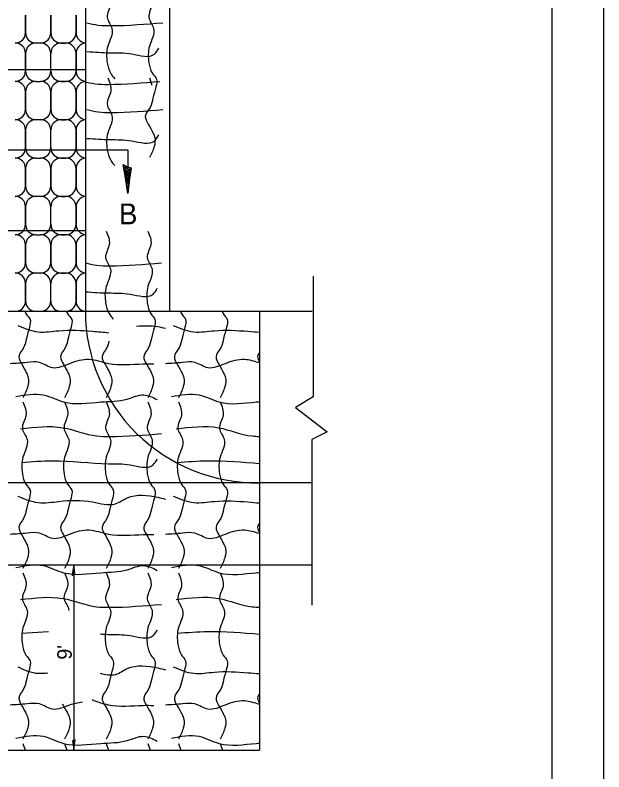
# Model space of a CAD drawing. Extents: x -0.02 to 2.83, y -0.09 to 1.83.
# Drawn here: x 2.362 to 2.833, y 0.628 to 1.234 of the extents above; entities that cross this region are included whole.
import ezdxf

# ---------------------------------------------------------------- set-up
doc = ezdxf.new("R2010")
doc.units = 0
for name, color, linetype in [('RD_Pr_Roadway_Dimensions', 7, 'Continuous'), ('SH_General_Details', 7, 'Continuous'), ('SH_Printer_Plotting_Border', 7, 'Continuous')]:
    doc.layers.add(name, color=color, linetype=linetype)

msp = doc.modelspace()

# ---------------------------------------------------------------- linework, layer by layer
at = {"layer": 'RD_Pr_Roadway_Dimensions'}
msp.add_line((2.40889, 0.79406), (2.40889, 0.64583), dxfattribs=at)
for points in [[(2.40878, 0.7864), (2.40992, 0.78666), (2.40943, 0.7899), (2.40889, 0.79406), (2.40828, 0.78961), (2.4076, 0.78572), (2.40878, 0.7864), (2.40954, 0.78675), (2.40889, 0.79126), (2.40802, 0.78633), (2.40899, 0.78705), (2.40886, 0.78913), (2.40856, 0.78713)], [(2.40901, 0.65348), (2.40786, 0.65322), (2.40836, 0.64999), (2.40889, 0.64583), (2.4095, 0.65027), (2.41019, 0.65416), (2.40901, 0.65348), (2.40825, 0.65314), (2.4089, 0.64862), (2.40977, 0.65356), (2.4088, 0.65283), (2.40893, 0.65076), (2.40923, 0.65275)]]:
    msp.add_lwpolyline(points, dxfattribs=at)
at = {"layer": 'SH_General_Details'}
for p, q in [((2.83333, 0), (2.83333, 1.83333)), ((2.48548, 1.5314), (2.48548, 0.9972)), ((2.41824, 1.25522), (2.41824, 0.9972)), ((2.37035, 1.23414), (2.37035, 1.22012)), ((2.37035, 1.22012), (2.37035, 1.23414)), ((2.39057, 1.23414), (2.39057, 1.22012)), ((2.39057, 1.22012), (2.39057, 1.23414)), ((2.41079, 1.23414), (2.41079, 1.22012)), ((2.41079, 1.22012), (2.41079, 1.23414)), ((2.38224, 1.21179), (2.37869, 1.21179)), ((2.38224, 1.21179), (2.37869, 1.21179)), ((2.3989, 1.21179), (2.40245, 1.21179)), ((2.40245, 1.21179), (2.3989, 1.21179)), ((2.37035, 1.18944), (2.37035, 1.20345)), ((2.37035, 1.20345), (2.37035, 1.18944)), ((2.37035, 1.20345), (2.37035, 1.18944)), ((2.39057, 1.18944), (2.39057, 1.20345)), ((2.39057, 1.18944), (2.39057, 1.20345)), ((2.39057, 1.18944), (2.39057, 1.20345)), ((2.41079, 1.18944), (2.41079, 1.20345)), ((2.41079, 1.20345), (2.41079, 1.18944)), ((2.41079, 1.20345), (2.41079, 1.18944)), ((2.24329, 1.19072), (2.41824, 1.19072)), ((2.37869, 1.1811), (2.38224, 1.1811)), ((2.37869, 1.1811), (2.38224, 1.1811)), ((2.3989, 1.1811), (2.40245, 1.1811)), ((2.3989, 1.1811), (2.40245, 1.1811)), ((2.40245, 1.1811), (2.3989, 1.1811)), ((2.46955, 1.1839), (2.4714, 1.17815)), ((2.37035, 1.17277), (2.37035, 1.15875)), ((2.37035, 1.15875), (2.37035, 1.17277)), ((2.39057, 1.17277), (2.39057, 1.15875)), ((2.39057, 1.15875), (2.39057, 1.17277)), ((2.41079, 1.17277), (2.41079, 1.15875)), ((2.41079, 1.15875), (2.41079, 1.17277)), ((2.38224, 1.15042), (2.37869, 1.15042)), ((2.38224, 1.15042), (2.37869, 1.15042)), ((2.3989, 1.15042), (2.40245, 1.15042)), ((2.40245, 1.15042), (2.3989, 1.15042)), ((2.37035, 1.12807), (2.37035, 1.14209)), ((2.37035, 1.14209), (2.37035, 1.12807)), ((2.37035, 1.14209), (2.37035, 1.12807)), ((2.39057, 1.12807), (2.39057, 1.14209)), ((2.39057, 1.12807), (2.39057, 1.14209)), ((2.39057, 1.12807), (2.39057, 1.14209)), ((2.41079, 1.12807), (2.41079, 1.14209)), ((2.41079, 1.14209), (2.41079, 1.12807)), ((2.41079, 1.14209), (2.41079, 1.12807)), ((1.86001, 1.12621), (2.45216, 1.12621)), ((2.45216, 1.12621), (2.45216, 1.09141)), ((2.37869, 1.11974), (2.38224, 1.11974)), ((2.37869, 1.11974), (2.38224, 1.11974)), ((2.3989, 1.11974), (2.40245, 1.11974)), ((2.3989, 1.11974), (2.40245, 1.11974)), ((2.40245, 1.11974), (2.3989, 1.11974)), ((2.37035, 1.1114), (2.37035, 1.09739)), ((2.37035, 1.09739), (2.37035, 1.1114)), ((2.39057, 1.1114), (2.39057, 1.09739)), ((2.39057, 1.09739), (2.39057, 1.1114)), ((2.41079, 1.1114), (2.41079, 1.09739)), ((2.41079, 1.09739), (2.41079, 1.1114)), ((2.38224, 1.08905), (2.37869, 1.08905)), ((2.38224, 1.08905), (2.37869, 1.08905)), ((2.3989, 1.08905), (2.40245, 1.08905)), ((2.40245, 1.08905), (2.3989, 1.08905)), ((2.37035, 1.0667), (2.37035, 1.08072)), ((2.37035, 1.08072), (2.37035, 1.0667)), ((2.37035, 1.08072), (2.37035, 1.0667)), ((2.39057, 1.0667), (2.39057, 1.08072)), ((2.39057, 1.0667), (2.39057, 1.08072)), ((2.39057, 1.0667), (2.39057, 1.08072)), ((2.41079, 1.0667), (2.41079, 1.08072)), ((2.41079, 1.08072), (2.41079, 1.0667)), ((2.41079, 1.08072), (2.41079, 1.0667)), ((2.24329, 1.06171), (2.41824, 1.06171)), ((2.37869, 1.05837), (2.38224, 1.05837)), ((2.37869, 1.05837), (2.38224, 1.05837)), ((2.3989, 1.05837), (2.40245, 1.05837)), ((2.3989, 1.05837), (2.40245, 1.05837)), ((2.40245, 1.05837), (2.3989, 1.05837)), ((2.37035, 1.05004), (2.37035, 1.03602)), ((2.37035, 1.03602), (2.37035, 1.05004)), ((2.39057, 1.05004), (2.39057, 1.03602)), ((2.39057, 1.03602), (2.39057, 1.05004)), ((2.41079, 1.05004), (2.41079, 1.03602)), ((2.41079, 1.03602), (2.41079, 1.05004)), ((2.38224, 1.02769), (2.37869, 1.02769)), ((2.38224, 1.02769), (2.37869, 1.02769)), ((2.3989, 1.02769), (2.40245, 1.02769)), ((2.40245, 1.02769), (2.3989, 1.02769)), ((2.60066, 1.02531), (2.60066, 0.92872)), ((2.37035, 1.00534), (2.37035, 1.01935)), ((2.37035, 1.01935), (2.37035, 1.00534)), ((2.37035, 1.01935), (2.37035, 1.00534)), ((2.39057, 1.00534), (2.39057, 1.01935)), ((2.39057, 1.00534), (2.39057, 1.01935)), ((2.39057, 1.00534), (2.39057, 1.01935)), ((2.41079, 1.00534), (2.41079, 1.01935)), ((2.41079, 1.01935), (2.41079, 1.00534)), ((2.41079, 1.01935), (2.41079, 1.00534)), ((1.90204, 0.9972), (2.41824, 0.9972)), ((2.41824, 0.9972), (2.59981, 0.9972)), ((2.55766, 0.9972), (2.55766, 0.64583)), ((2.60066, 0.92872), (2.58644, 0.92018)), ((2.58644, 0.92018), (2.61183, 0.90067)), ((2.61183, 0.90067), (2.59965, 0.89457)), ((2.59965, 0.89457), (2.59965, 0.76176)), ((2.59997, 0.85969), (2.27743, 0.85969)), ((1.72005, 0.79406), (2.59955, 0.79406)), ((2.36735, 0.73944), (2.38883, 0.74089)), ((2.3683, 0.65125), (2.37009, 0.64583)), ((2.40163, 0.65125), (2.40342, 0.64583)), ((2.43497, 0.65125), (2.43676, 0.64583)), ((2.4683, 0.65125), (2.47009, 0.64583)), ((2.49279, 0.65125), (2.49458, 0.64583)), ((2.52613, 0.65125), (2.52792, 0.64583)), ((1.76262, 0.64583), (2.55766, 0.64583))]:
    msp.add_line(p, q, dxfattribs=at)
msp.add_lwpolyline([(0.16666, 1.79167), (2.79166, 1.79167), (2.79166, 0.04167), (0.16666, 0.04167)], close=True, dxfattribs=at)
msp.add_lwpolyline([(2.45185, 1.11274), (2.45501, 1.11203), (2.45365, 1.10301), (2.45216, 1.09141), (2.45047, 1.1038), (2.44858, 1.11465), (2.45185, 1.11274), (2.45394, 1.11179), (2.45214, 1.0992), (2.44975, 1.11296), (2.45243, 1.11093), (2.45207, 1.10515), (2.45123, 1.11072)], dxfattribs=at)
for centre, radius, start, end in [((2.36202, 1.22012), 0.00833, 270, 360), ((2.37869, 1.22012), 0.00833, 180, 270), ((2.38224, 1.22012), 0.00833, 270, 360), ((2.3989, 1.22012), 0.00833, 180, 270), ((2.40245, 1.22012), 0.00833, 270, 360), ((2.41912, 1.22012), 0.00833, 180, 263.9498), ((2.36202, 1.20345), 0.00833, 0, 90), ((2.37869, 1.20345), 0.00833, 90, 180), ((2.38224, 1.20345), 0.00833, 0, 90), ((2.3989, 1.20345), 0.00833, 90, 180), ((2.40245, 1.20345), 0.00833, 0, 90), ((2.41912, 1.20345), 0.00833, 96.0502, 180), ((2.36202, 1.18944), 0.00833, 270, 360), ((2.37869, 1.18944), 0.00833, 180, 270), ((2.38224, 1.18944), 0.00833, 270, 360), ((2.3989, 1.18944), 0.00833, 180, 270), ((2.40245, 1.18944), 0.00833, 270, 360), ((2.41912, 1.18944), 0.00833, 180, 263.9498), ((2.36202, 1.17277), 0.00833, 0, 90), ((2.37869, 1.17277), 0.00833, 90, 180), ((2.38224, 1.17277), 0.00833, 0, 90), ((2.3989, 1.17277), 0.00833, 90, 180), ((2.40245, 1.17277), 0.00833, 0, 90), ((2.41912, 1.17277), 0.00833, 96.0502, 180), ((2.36202, 1.15875), 0.00833, 270, 360), ((2.37869, 1.15875), 0.00833, 180, 270), ((2.38224, 1.15875), 0.00833, 270, 360), ((2.3989, 1.15875), 0.00833, 180, 270), ((2.40245, 1.15875), 0.00833, 270, 360), ((2.41912, 1.15875), 0.00833, 180, 263.9498), ((2.36202, 1.14209), 0.00833, 0, 90), ((2.37869, 1.14209), 0.00833, 90, 180), ((2.38224, 1.14209), 0.00833, 0, 90), ((2.3989, 1.14209), 0.00833, 90, 180), ((2.40245, 1.14209), 0.00833, 0, 90), ((2.41912, 1.14209), 0.00833, 96.0502, 180), ((2.36202, 1.12807), 0.00833, 270, 360), ((2.37869, 1.12807), 0.00833, 180, 270), ((2.38224, 1.12807), 0.00833, 270, 360), ((2.3989, 1.12807), 0.00833, 180, 270), ((2.40245, 1.12807), 0.00833, 270, 360), ((2.41912, 1.12807), 0.00833, 180, 263.9498), ((2.36202, 1.1114), 0.00833, 0, 90), ((2.37869, 1.1114), 0.00833, 90, 180), ((2.38224, 1.1114), 0.00833, 0, 90), ((2.3989, 1.1114), 0.00833, 90, 180), ((2.40245, 1.1114), 0.00833, 0, 90), ((2.41912, 1.1114), 0.00833, 96.0502, 180), ((2.36202, 1.09739), 0.00833, 270, 360), ((2.37869, 1.09739), 0.00833, 180, 270), ((2.38224, 1.09739), 0.00833, 270, 360), ((2.3989, 1.09739), 0.00833, 180, 270), ((2.40245, 1.09739), 0.00833, 270, 360), ((2.41912, 1.09739), 0.00833, 180, 263.9498), ((2.36202, 1.08072), 0.00833, 0, 90), ((2.37869, 1.08072), 0.00833, 90, 180), ((2.38224, 1.08072), 0.00833, 0, 90), ((2.3989, 1.08072), 0.00833, 90, 180), ((2.40245, 1.08072), 0.00833, 0, 90), ((2.41912, 1.08072), 0.00833, 96.0502, 180), ((2.36202, 1.0667), 0.00833, 270, 360), ((2.37869, 1.0667), 0.00833, 180, 270), ((2.38224, 1.0667), 0.00833, 270, 360), ((2.3989, 1.0667), 0.00833, 180, 270), ((2.40245, 1.0667), 0.00833, 270, 360), ((2.41912, 1.0667), 0.00833, 180, 263.9498), ((2.36202, 1.05004), 0.00833, 0, 90), ((2.37869, 1.05004), 0.00833, 90, 180), ((2.38224, 1.05004), 0.00833, 0, 90), ((2.3989, 1.05004), 0.00833, 90, 180), ((2.40245, 1.05004), 0.00833, 0, 90), ((2.41912, 1.05004), 0.00833, 96.0502, 180), ((2.36202, 1.03602), 0.00833, 270, 360), ((2.37869, 1.03602), 0.00833, 180, 270), ((2.38224, 1.03602), 0.00833, 270, 360), ((2.3989, 1.03602), 0.00833, 180, 270), ((2.40245, 1.03602), 0.00833, 270, 360), ((2.41912, 1.03602), 0.00833, 180, 263.9498), ((2.36202, 1.01935), 0.00833, 0, 90), ((2.37869, 1.01935), 0.00833, 90, 180), ((2.38224, 1.01935), 0.00833, 0, 90), ((2.3989, 1.01935), 0.00833, 90, 180), ((2.40245, 1.01935), 0.00833, 0, 90), ((2.41912, 1.01935), 0.00833, 96.0502, 180), ((2.36202, 1.00534), 0.00833, 282.57817, 360), ((2.37869, 1.00534), 0.00833, 180, 257.42183), ((2.38224, 1.00534), 0.00833, 282.57817, 360), ((2.3989, 1.00534), 0.00833, 180, 257.42183), ((2.40245, 1.00534), 0.00833, 282.57817, 360), ((2.41912, 1.00534), 0.00833, 180, 257.42183), ((2.55576, 0.99736), 0.13752, 180.06537, 270.79264)]:
    msp.add_arc(centre, radius, start, end, dxfattribs=at)
for points in [[(2.44242, 1.27606), (2.47191, 1.2427), (2.46908, 1.23233), (2.47285, 1.22337), (2.46955, 1.20922), (2.46908, 1.19601), (2.47191, 1.18753), (2.47521, 1.18281), (2.47474, 1.17668), (2.47238, 1.16772), (2.47003, 1.16017), (2.46625, 1.1531), (2.46861, 1.14697), (2.47238, 1.13989), (2.47379, 1.13613), (2.47333, 1.12905), (2.46955, 1.12009)], [(2.42556, 1.26231), (2.43858, 1.2427), (2.43575, 1.23233), (2.43952, 1.22337), (2.43622, 1.20922), (2.43575, 1.19601), (2.43858, 1.18753), (2.44178, 1.18319)], [(2.41949, 1.22804), (2.4285, 1.22619), (2.43887, 1.22572), (2.48037, 1.22808)], [(2.41949, 1.20502), (2.43793, 1.20403), (2.45538, 1.20309), (2.47377, 1.20309), (2.47707, 1.2078)], [(2.41699, 1.18107), (2.426, 1.17922), (2.43637, 1.17875), (2.47787, 1.18111)], [(2.43622, 1.1839), (2.43858, 1.17318), (2.43575, 1.16281), (2.43952, 1.15385), (2.43622, 1.1397), (2.43575, 1.1265), (2.43858, 1.11801), (2.44178, 1.11367)], [(2.41949, 1.15853), (2.4285, 1.15668), (2.43887, 1.1562), (2.48037, 1.15856)], [(2.41949, 1.1355), (2.43793, 1.13452), (2.45538, 1.13357), (2.47377, 1.13357), (2.47707, 1.13828)], [(2.43497, 1.06115), (2.43733, 1.05043), (2.43449, 1.04006), (2.43827, 1.0311), (2.43497, 1.01695), (2.43449, 1.00375), (2.43733, 0.99526), (2.44052, 0.99092)], [(2.4683, 1.06115), (2.47066, 1.05043), (2.46783, 1.04006), (2.4716, 1.0311), (2.4683, 1.01695), (2.46783, 1.00375), (2.47066, 0.99526), (2.47396, 0.99054), (2.47349, 0.98441), (2.47113, 0.97545), (2.46877, 0.96791), (2.465, 0.96083), (2.46735, 0.9547), (2.47113, 0.94763), (2.47254, 0.94386), (2.47207, 0.93678), (2.4683, 0.92782)], [(2.41824, 1.03578), (2.42725, 1.03393), (2.43762, 1.03345), (2.47912, 1.03581)], [(2.41824, 1.01275), (2.43668, 1.01177), (2.45413, 1.01082), (2.47252, 1.01082), (2.47582, 1.01553)], [(2.36981, 0.9972), (2.37066, 0.99526), (2.37396, 0.99054), (2.37349, 0.98441), (2.37113, 0.97545), (2.36877, 0.96791), (2.365, 0.96083), (2.36735, 0.9547), (2.37113, 0.94763), (2.37254, 0.94386), (2.37207, 0.93678), (2.3683, 0.92782)], [(2.40314, 0.9972), (2.40399, 0.99526), (2.40729, 0.99054), (2.40682, 0.98441), (2.40446, 0.97545), (2.40211, 0.96791), (2.39833, 0.96083), (2.40069, 0.9547), (2.40446, 0.94763), (2.40587, 0.94386), (2.40541, 0.93678), (2.40163, 0.92782)], [(2.4943, 0.9972), (2.49515, 0.99526), (2.49845, 0.99054), (2.49798, 0.98441), (2.49562, 0.97545), (2.49327, 0.96791), (2.48949, 0.96083), (2.49185, 0.9547), (2.49562, 0.94763), (2.49703, 0.94386), (2.49657, 0.93678), (2.49279, 0.92782)], [(2.52763, 0.9972), (2.52849, 0.99526), (2.53179, 0.99054), (2.53131, 0.98441), (2.52895, 0.97545), (2.5266, 0.96791), (2.52283, 0.96083), (2.52518, 0.9547), (2.52895, 0.94763), (2.53037, 0.94386), (2.5299, 0.93678), (2.52613, 0.92782)], [(2.36405, 0.98583), (2.38056, 0.98064), (2.39707, 0.98158), (2.42395, 0.98111), (2.43709, 0.97999)], [(2.45913, 0.98531), (2.47629, 0.98489), (2.48242, 0.98347)], [(2.48855, 0.98583), (2.50505, 0.98064), (2.52156, 0.98158), (2.54844, 0.98111), (2.55766, 0.98038)], [(2.43709, 0.97309), (2.43544, 0.96791), (2.43167, 0.96083), (2.43402, 0.9547), (2.43779, 0.94763), (2.43921, 0.94386), (2.43874, 0.93678), (2.43497, 0.92782)], [(2.55766, 0.96427), (2.55616, 0.96083), (2.55766, 0.95637)], [(2.47299, 0.9547), (2.4645, 0.9547), (2.43668, 0.95517), (2.42111, 0.95847), (2.40555, 0.95517), (2.39188, 0.95187), (2.3815, 0.95612), (2.3716, 0.95612), (2.35793, 0.95517)], [(2.55766, 0.95575), (2.54561, 0.95847), (2.53005, 0.95517), (2.51637, 0.95187), (2.50599, 0.95612), (2.49609, 0.95612), (2.48242, 0.95517)], [(2.36264, 0.92877), (2.38481, 0.93018), (2.40084, 0.92452), (2.43055, 0.92452), (2.45177, 0.92688), (2.46497, 0.93018), (2.47582, 0.92641)], [(2.48713, 0.92877), (2.5093, 0.93018), (2.52533, 0.92452), (2.55504, 0.92452), (2.55766, 0.92474)], [(2.3683, 0.92452), (2.37066, 0.9138), (2.36783, 0.90343), (2.3716, 0.89447), (2.3683, 0.88032), (2.36783, 0.86711), (2.37066, 0.85863), (2.37396, 0.85391), (2.37349, 0.84778), (2.37113, 0.83882), (2.36877, 0.83127), (2.365, 0.8242), (2.36735, 0.81807), (2.37113, 0.81099), (2.37254, 0.80723), (2.37207, 0.80015), (2.3683, 0.79119)], [(2.40163, 0.92452), (2.40399, 0.9138), (2.40116, 0.90343), (2.40493, 0.89447), (2.40163, 0.88032), (2.40116, 0.86711), (2.40399, 0.85863), (2.40729, 0.85391), (2.40682, 0.84778), (2.40446, 0.83882), (2.40211, 0.83127), (2.39833, 0.8242), (2.40069, 0.81807), (2.40446, 0.81099), (2.40587, 0.80723), (2.40541, 0.80015), (2.40163, 0.79119)], [(2.43497, 0.92452), (2.43733, 0.9138), (2.43449, 0.90343), (2.43827, 0.89447), (2.43497, 0.88032), (2.43449, 0.86711), (2.43733, 0.85863), (2.44063, 0.85391), (2.44015, 0.84778), (2.43779, 0.83882), (2.43544, 0.83127), (2.43167, 0.8242), (2.43402, 0.81807), (2.43779, 0.81099), (2.43921, 0.80723), (2.43874, 0.80015), (2.43497, 0.79119)], [(2.4683, 0.92452), (2.47066, 0.9138), (2.46783, 0.90343), (2.4716, 0.89447), (2.4683, 0.88032), (2.46783, 0.86711), (2.47066, 0.85863), (2.47396, 0.85391), (2.47349, 0.84778), (2.47113, 0.83882), (2.46877, 0.83127), (2.465, 0.8242), (2.46735, 0.81807), (2.47113, 0.81099), (2.47254, 0.80723), (2.47207, 0.80015), (2.4683, 0.79119)], [(2.49279, 0.92452), (2.49515, 0.9138), (2.49232, 0.90343), (2.49609, 0.89447), (2.49279, 0.88032), (2.49232, 0.86711), (2.49515, 0.85863), (2.49845, 0.85391), (2.49798, 0.84778), (2.49562, 0.83882), (2.49327, 0.83127), (2.48949, 0.8242), (2.49185, 0.81807), (2.49562, 0.81099), (2.49703, 0.80723), (2.49657, 0.80015), (2.49279, 0.79119)], [(2.52613, 0.92452), (2.52849, 0.9138), (2.52565, 0.90343), (2.52943, 0.89447), (2.52613, 0.88032), (2.52565, 0.86711), (2.52849, 0.85863), (2.53179, 0.85391), (2.53131, 0.84778), (2.52895, 0.83882), (2.5266, 0.83127), (2.52283, 0.8242), (2.52518, 0.81807), (2.52895, 0.81099), (2.53037, 0.80723), (2.5299, 0.80015), (2.52613, 0.79119)], [(2.36641, 0.90295), (2.40037, 0.9039), (2.42725, 0.89729), (2.43762, 0.89682), (2.47912, 0.89918)], [(2.49091, 0.90295), (2.52486, 0.9039), (2.55174, 0.89729), (2.55766, 0.89687)], [(2.36735, 0.87607), (2.39188, 0.87749), (2.43668, 0.87513), (2.45413, 0.87419), (2.47252, 0.87419), (2.47582, 0.8789)], [(2.49185, 0.87607), (2.51637, 0.87749), (2.55766, 0.87532)], [(2.36405, 0.84919), (2.38056, 0.84401), (2.39707, 0.84495), (2.42395, 0.84448), (2.44233, 0.84307), (2.45177, 0.84778), (2.47629, 0.84825), (2.48242, 0.84683)], [(2.48855, 0.84919), (2.50505, 0.84401), (2.52156, 0.84495), (2.54844, 0.84448), (2.55766, 0.84374)], [(2.55766, 0.82764), (2.55616, 0.8242), (2.55766, 0.81973)], [(2.47299, 0.81807), (2.4645, 0.81807), (2.43668, 0.81854), (2.42111, 0.82184), (2.40555, 0.81854), (2.39188, 0.81524), (2.3815, 0.81949), (2.3716, 0.81949), (2.35793, 0.81854)], [(2.55766, 0.81912), (2.54561, 0.82184), (2.53005, 0.81854), (2.51637, 0.81524), (2.50599, 0.81949), (2.49609, 0.81949), (2.48242, 0.81854)], [(2.36264, 0.79213), (2.38481, 0.79355), (2.40084, 0.78789), (2.43055, 0.78789), (2.45177, 0.79025), (2.46497, 0.79355), (2.47582, 0.78977)], [(2.48713, 0.79213), (2.5093, 0.79355), (2.52533, 0.78789), (2.55504, 0.78789), (2.55766, 0.78811)], [(2.3683, 0.78789), (2.37066, 0.77717), (2.36783, 0.76679), (2.3716, 0.75783), (2.3683, 0.74369), (2.36783, 0.73048), (2.37066, 0.72199), (2.37396, 0.71727), (2.37349, 0.71115), (2.37113, 0.70219), (2.36877, 0.69464), (2.365, 0.68757), (2.36735, 0.68143), (2.37113, 0.67436), (2.37254, 0.67059), (2.37207, 0.66351), (2.3683, 0.65455)], [(2.40163, 0.78789), (2.40399, 0.77717), (2.40116, 0.76679), (2.40493, 0.75783), (2.40492, 0.75768)], [(2.43497, 0.78789), (2.43733, 0.77717), (2.43449, 0.76679), (2.43827, 0.75783), (2.43497, 0.74369), (2.43449, 0.73048), (2.43733, 0.72199), (2.44063, 0.71727), (2.44015, 0.71115), (2.43779, 0.70219), (2.43544, 0.69464), (2.43167, 0.68757), (2.43402, 0.68143), (2.43779, 0.67436), (2.43921, 0.67059), (2.43874, 0.66351), (2.43497, 0.65455)], [(2.4683, 0.78789), (2.47066, 0.77717), (2.46783, 0.76679), (2.4716, 0.75783), (2.4683, 0.74369), (2.46783, 0.73048), (2.47066, 0.72199), (2.47396, 0.71727), (2.47349, 0.71115), (2.47113, 0.70219), (2.46877, 0.69464), (2.465, 0.68757), (2.46735, 0.68143), (2.47113, 0.67436), (2.47254, 0.67059), (2.47207, 0.66351), (2.4683, 0.65455)], [(2.49279, 0.78789), (2.49515, 0.77717), (2.49232, 0.76679), (2.49609, 0.75783), (2.49279, 0.74369), (2.49232, 0.73048), (2.49515, 0.72199), (2.49845, 0.71727), (2.49798, 0.71115), (2.49562, 0.70219), (2.49327, 0.69464), (2.48949, 0.68757), (2.49185, 0.68143), (2.49562, 0.67436), (2.49703, 0.67059), (2.49657, 0.66351), (2.49279, 0.65455)], [(2.52613, 0.78789), (2.52849, 0.77717), (2.52565, 0.76679), (2.52943, 0.75783), (2.52613, 0.74369), (2.52565, 0.73048), (2.52849, 0.72199), (2.53179, 0.71727), (2.53131, 0.71115), (2.52895, 0.70219), (2.5266, 0.69464), (2.52283, 0.68757), (2.52518, 0.68143), (2.52895, 0.67436), (2.53037, 0.67059), (2.5299, 0.66351), (2.52613, 0.65455)], [(2.36641, 0.76632), (2.40037, 0.76727), (2.42725, 0.76066), (2.43762, 0.76019), (2.47912, 0.76255)], [(2.49091, 0.76632), (2.52486, 0.76727), (2.55174, 0.76066), (2.55766, 0.76023)], [(2.43, 0.73886), (2.43668, 0.7385), (2.45413, 0.73755), (2.47252, 0.73755), (2.47582, 0.74227)], [(2.49185, 0.73944), (2.51637, 0.74085), (2.55766, 0.73869)], [(2.36405, 0.71256), (2.38056, 0.70737), (2.38815, 0.7078)], [(2.43, 0.70744), (2.44233, 0.70643), (2.45177, 0.71115), (2.47629, 0.71162), (2.48242, 0.7102)], [(2.48855, 0.71256), (2.50505, 0.70737), (2.52156, 0.70831), (2.54844, 0.70785), (2.55766, 0.70711)], [(2.55766, 0.691), (2.55616, 0.68757), (2.55766, 0.6831)], [(2.47299, 0.68143), (2.4645, 0.68143), (2.43668, 0.68191), (2.42375, 0.68604)], [(2.55766, 0.68248), (2.54561, 0.68521), (2.53005, 0.68191), (2.51637, 0.67861), (2.50599, 0.68285), (2.49609, 0.68285), (2.48242, 0.68191)], [(2.41592, 0.68428), (2.40555, 0.68191), (2.39188, 0.67861), (2.3815, 0.68285), (2.3716, 0.68285), (2.35793, 0.68191)], [(2.39998, 0.68281), (2.40069, 0.68143), (2.40446, 0.67436), (2.40587, 0.67059), (2.40541, 0.66351), (2.40163, 0.65455)], [(2.36264, 0.6555), (2.38481, 0.65691), (2.40084, 0.65125), (2.43055, 0.65125), (2.45177, 0.65361), (2.46497, 0.65691), (2.47582, 0.65314)], [(2.48713, 0.6555), (2.5093, 0.65691), (2.52533, 0.65125), (2.55504, 0.65125), (2.55766, 0.65147)]]:
    msp.add_spline(points, degree=3, dxfattribs=at)
at = {"layer": 'SH_Printer_Plotting_Border'}
msp.add_lwpolyline([(-0.00001, 0), (2.83333, 0), (2.83333, 1.83333), (-0.00001, 1.83333)], close=True, dxfattribs=at)

# ---------------------------------------------------------------- texts
at = {"layer": 'RD_Pr_Roadway_Dimensions'}
msp.add_text("9'", height=0.011667, rotation=90, dxfattribs=at).set_placement((2.40737, 0.71831))
at = {"layer": 'SH_General_Details'}
msp.add_text('B', height=0.01667, dxfattribs=at).set_placement((2.44508, 1.0667))

doc.saveas('drawing.dxf')
